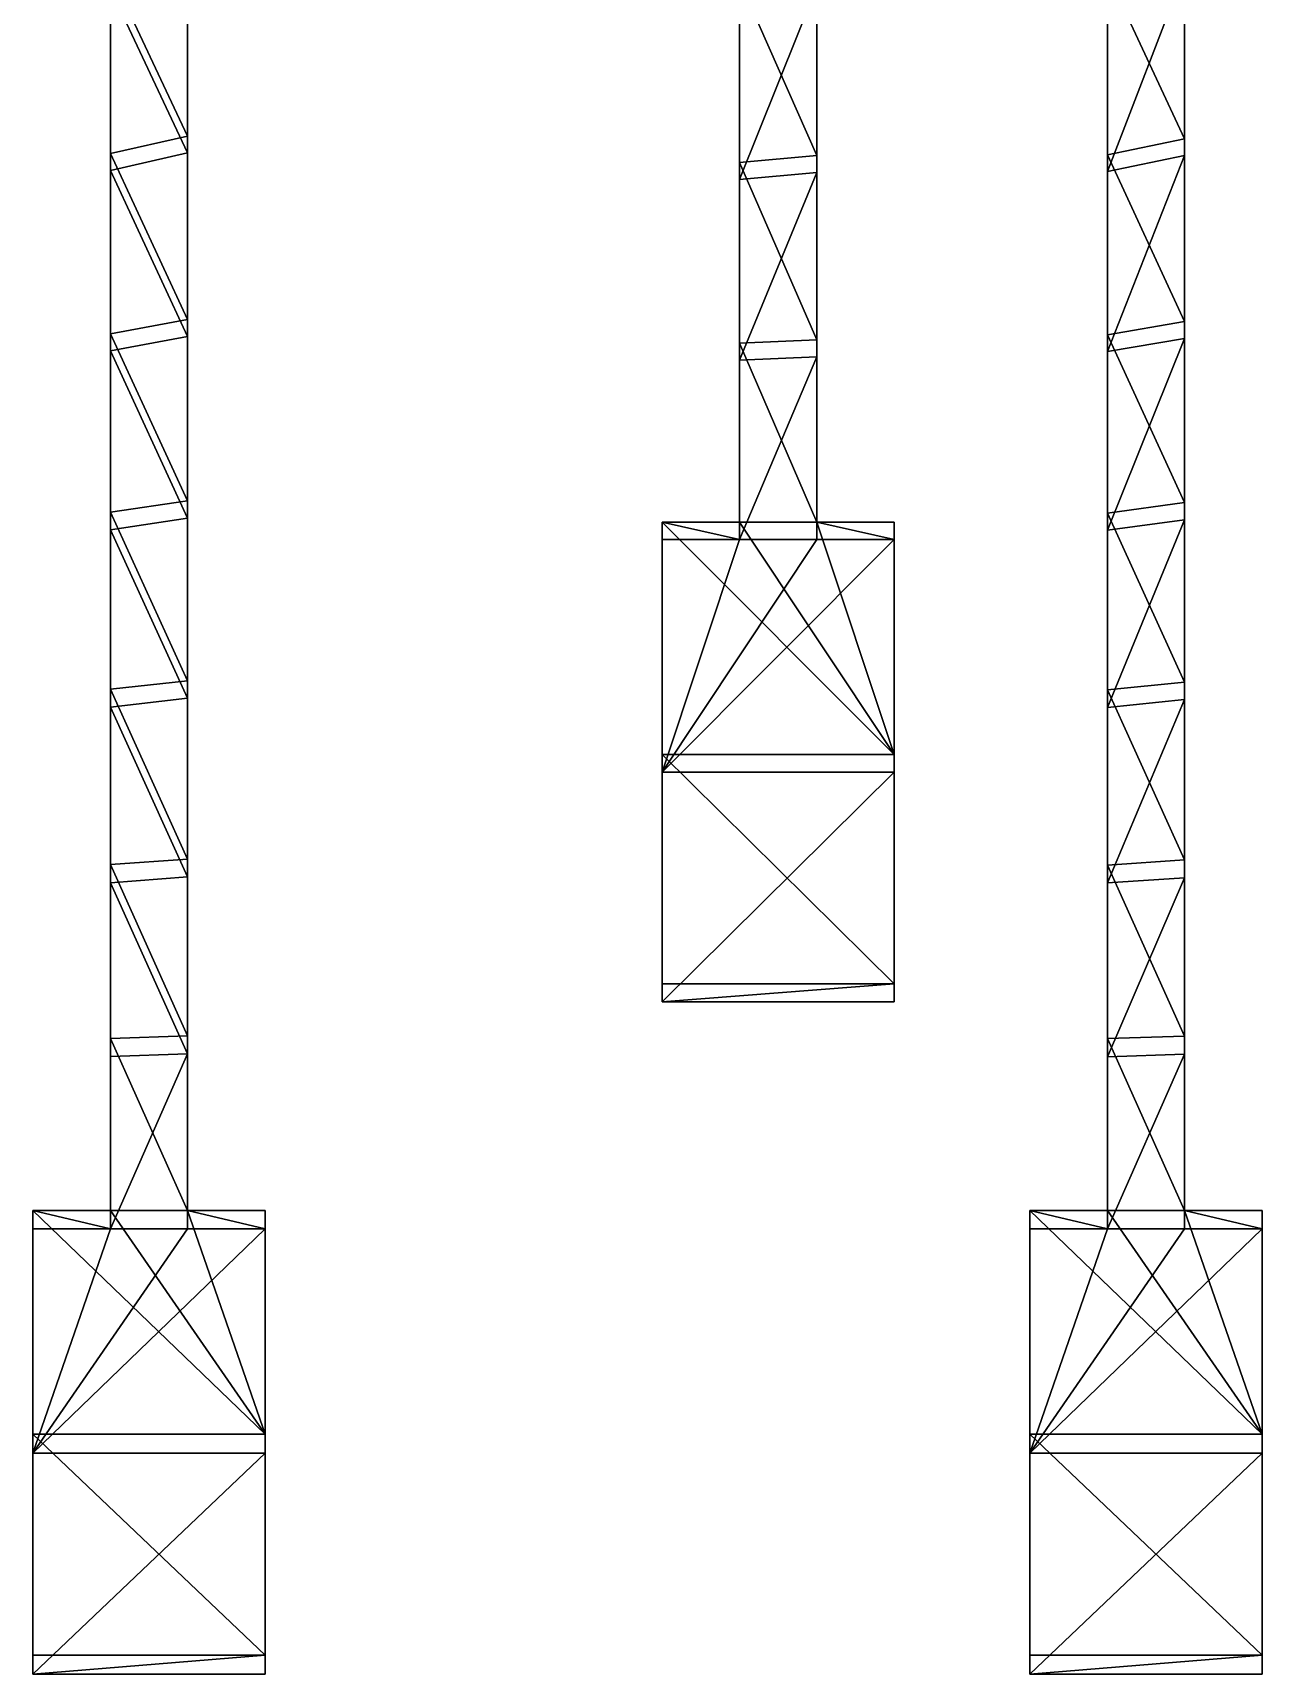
# Model space of a CAD drawing. Header units: inches. Extents: x -754 to 754, y 2181 to 6840.
# Drawn here: x -20 to 403, y 2181 to 2746 of the extents above; entities that cross this region are included whole.
import ezdxf

# ---------------------------------------------------------------- set-up
doc = ezdxf.new("R2010")
doc.units = ezdxf.units.IN
doc.header["$LTSCALE"] = 12.361043
doc.header["$MEASUREMENT"] = 0
for name, color, linetype in [('103', 7, 'CONTINUOUS'), ('104', 7, 'CONTINUOUS'), ('105', 7, 'CONTINUOUS'), ('106', 7, 'CONTINUOUS'), ('107', 7, 'CONTINUOUS'), ('108', 7, 'CONTINUOUS'), ('109', 7, 'CONTINUOUS'), ('110', 7, 'CONTINUOUS'), ('116', 7, 'CONTINUOUS'), ('117', 7, 'CONTINUOUS'), ('118', 7, 'CONTINUOUS'), ('119', 7, 'CONTINUOUS'), ('120', 7, 'CONTINUOUS'), ('121', 7, 'CONTINUOUS'), ('122', 7, 'CONTINUOUS'), ('123', 7, 'CONTINUOUS'), ('30', 7, 'CONTINUOUS'), ('31', 7, 'CONTINUOUS'), ('34', 7, 'CONTINUOUS'), ('35', 7, 'CONTINUOUS'), ('38', 7, 'CONTINUOUS'), ('39', 7, 'CONTINUOUS'), ('90', 7, 'CONTINUOUS'), ('91', 7, 'CONTINUOUS'), ('92', 7, 'CONTINUOUS'), ('93', 7, 'CONTINUOUS'), ('94', 7, 'CONTINUOUS'), ('95', 7, 'CONTINUOUS'), ('96', 7, 'CONTINUOUS'), ('97', 7, 'CONTINUOUS')]:
    doc.layers.add(name, color=color, linetype=linetype)

msp = doc.modelspace()

# ---------------------------------------------------------------- linework, layer by layer
at = {"layer": '103', "color": 7, "linetype": 'CONTINUOUS', "true_color": 0xa89b88}
for points in [[(223.3, 2758.33, 44618.76), (223.3, 2695.53, 44575.23), (249.9, 2762, 44621.27), (223.3, 2758.33, 44618.76)], [(223.3, 2695.53, 44575.23), (249.9, 2697.96, 44576.94), (249.9, 2762, 44621.27), (223.3, 2695.53, 44575.23)], [(223.3, 2695.53, 44575.23), (223.3, 2633.27, 44530.96), (249.9, 2697.96, 44576.94), (223.3, 2695.53, 44575.23)], [(223.3, 2633.27, 44530.96), (249.9, 2634.47, 44531.83), (249.9, 2697.96, 44576.94), (223.3, 2633.27, 44530.96)], [(223.3, 2633.27, 44530.96), (223.3, 2571.55, 44485.95), (249.9, 2634.47, 44531.83), (223.3, 2633.27, 44530.96)], [(223.3, 2571.55, 44485.95), (249.9, 2571.55, 44485.95), (249.9, 2634.47, 44531.83), (223.3, 2571.55, 44485.95)]]:
    msp.add_3dface(points, dxfattribs=at)
at = {"layer": '104', "color": 7, "linetype": 'CONTINUOUS', "true_color": 0xa89b88}
for points in [[(223.3, 2764.04, 44610.55), (223.3, 2701.33, 44567.09), (223.3, 2758.33, 44618.76), (223.3, 2764.04, 44610.55)], [(223.3, 2758.33, 44618.76), (223.3, 2701.33, 44567.09), (223.3, 2695.53, 44575.23), (223.3, 2758.33, 44618.76)], [(223.3, 2701.33, 44567.09), (223.3, 2639.14, 44522.87), (223.3, 2695.53, 44575.23), (223.3, 2701.33, 44567.09)], [(223.3, 2695.53, 44575.23), (223.3, 2639.14, 44522.87), (223.3, 2633.27, 44530.96), (223.3, 2695.53, 44575.23)], [(223.3, 2639.14, 44522.87), (223.3, 2577.49, 44477.9), (223.3, 2633.27, 44530.96), (223.3, 2639.14, 44522.87)], [(223.3, 2633.27, 44530.96), (223.3, 2577.49, 44477.9), (223.3, 2571.55, 44485.95), (223.3, 2633.27, 44530.96)]]:
    msp.add_3dface(points, dxfattribs=at)
at = {"layer": '105', "color": 7, "linetype": 'CONTINUOUS', "true_color": 0xa89b88}
for points in [[(249.9, 2703.76, 44568.79), (249.9, 2767.71, 44613.06), (249.9, 2762, 44621.27), (249.9, 2703.76, 44568.79)], [(249.9, 2697.96, 44576.94), (249.9, 2703.76, 44568.79), (249.9, 2762, 44621.27), (249.9, 2697.96, 44576.94)], [(249.9, 2640.35, 44523.73), (249.9, 2703.76, 44568.79), (249.9, 2697.96, 44576.94), (249.9, 2640.35, 44523.73)], [(249.9, 2634.47, 44531.83), (249.9, 2640.35, 44523.73), (249.9, 2697.96, 44576.94), (249.9, 2634.47, 44531.83)], [(249.9, 2577.49, 44477.9), (249.9, 2640.35, 44523.73), (249.9, 2571.55, 44485.95), (249.9, 2577.49, 44477.9)], [(249.9, 2571.55, 44485.95), (249.9, 2640.35, 44523.73), (249.9, 2634.47, 44531.83), (249.9, 2571.55, 44485.95)]]:
    msp.add_3dface(points, dxfattribs=at)
at = {"layer": '106', "color": 7, "linetype": 'CONTINUOUS', "true_color": 0xa89b88}
for points in [[(249.9, 2571.55, 44485.95), (223.3, 2571.55, 44485.95), (196.6, 2491.45, 44425.81), (249.9, 2571.55, 44485.95)], [(223.3, 2571.55, 44485.95), (196.6, 2571.55, 44485.95), (196.6, 2491.45, 44425.81), (223.3, 2571.55, 44485.95)], [(249.9, 2571.55, 44485.95), (196.6, 2491.45, 44425.81), (276.6, 2571.55, 44485.95), (249.9, 2571.55, 44485.95)], [(276.6, 2571.55, 44485.95), (196.6, 2491.45, 44425.81), (276.6, 2491.45, 44425.81), (276.6, 2571.55, 44485.95)], [(196.6, 2412.32, 44364.42), (276.6, 2412.32, 44364.42), (276.6, 2491.45, 44425.81), (196.6, 2412.32, 44364.42)], [(196.6, 2491.45, 44425.81), (196.6, 2412.32, 44364.42), (276.6, 2491.45, 44425.81), (196.6, 2491.45, 44425.81)]]:
    msp.add_3dface(points, dxfattribs=at)
at = {"layer": '107', "color": 7, "linetype": 'CONTINUOUS', "true_color": 0xa89b88}
for points in [[(196.6, 2418.51, 44356.57), (276.6, 2418.51, 44356.57), (196.6, 2412.32, 44364.42), (196.6, 2418.51, 44356.57)], [(196.6, 2412.32, 44364.42), (276.6, 2418.51, 44356.57), (276.6, 2412.32, 44364.42), (196.6, 2412.32, 44364.42)]]:
    msp.add_3dface(points, dxfattribs=at)
at = {"layer": '108', "color": 7, "linetype": 'CONTINUOUS', "true_color": 0xa89b88}
for points in [[(196.6, 2577.49, 44477.9), (196.6, 2497.52, 44417.86), (196.6, 2491.45, 44425.81), (196.6, 2577.49, 44477.9)], [(196.6, 2571.55, 44485.95), (196.6, 2577.49, 44477.9), (196.6, 2491.45, 44425.81), (196.6, 2571.55, 44485.95)], [(196.6, 2497.52, 44417.86), (196.6, 2418.51, 44356.57), (196.6, 2491.45, 44425.81), (196.6, 2497.52, 44417.86)], [(196.6, 2418.51, 44356.57), (196.6, 2412.32, 44364.42), (196.6, 2491.45, 44425.81), (196.6, 2418.51, 44356.57)]]:
    msp.add_3dface(points, dxfattribs=at)
at = {"layer": '109', "color": 7, "linetype": 'CONTINUOUS', "true_color": 0xa89b88}
for points in [[(223.3, 2571.55, 44485.95), (223.3, 2577.49, 44477.9), (196.6, 2577.49, 44477.9), (223.3, 2571.55, 44485.95)], [(223.3, 2571.55, 44485.95), (196.6, 2577.49, 44477.9), (196.6, 2571.55, 44485.95), (223.3, 2571.55, 44485.95)], [(249.9, 2577.49, 44477.9), (249.9, 2571.55, 44485.95), (276.6, 2571.55, 44485.95), (249.9, 2577.49, 44477.9)], [(276.6, 2577.49, 44477.9), (249.9, 2577.49, 44477.9), (276.6, 2571.55, 44485.95), (276.6, 2577.49, 44477.9)]]:
    msp.add_3dface(points, dxfattribs=at)
at = {"layer": '110', "color": 7, "linetype": 'CONTINUOUS', "true_color": 0xa89b88}
for points in [[(276.6, 2497.52, 44417.86), (276.6, 2577.49, 44477.9), (276.6, 2491.45, 44425.81), (276.6, 2497.52, 44417.86)], [(276.6, 2577.49, 44477.9), (276.6, 2571.55, 44485.95), (276.6, 2491.45, 44425.81), (276.6, 2577.49, 44477.9)], [(276.6, 2418.51, 44356.57), (276.6, 2497.52, 44417.86), (276.6, 2412.32, 44364.42), (276.6, 2418.51, 44356.57)], [(276.6, 2412.32, 44364.42), (276.6, 2497.52, 44417.86), (276.6, 2491.45, 44425.81), (276.6, 2412.32, 44364.42)]]:
    msp.add_3dface(points, dxfattribs=at)
at = {"layer": '116', "color": 7, "linetype": 'CONTINUOUS', "true_color": 0xa89b88}
for points in [[(6.6, 2761.23, 44620.75), (33.2, 2704.66, 44581.63), (33.2, 2768.34, 44625.6), (6.6, 2761.23, 44620.75)], [(6.6, 2761.23, 44620.75), (6.6, 2698.6, 44577.39), (33.2, 2704.66, 44581.63), (6.6, 2761.23, 44620.75)], [(6.6, 2698.6, 44577.39), (33.2, 2641.51, 44536.89), (33.2, 2704.66, 44581.63), (6.6, 2698.6, 44577.39)], [(6.6, 2698.6, 44577.39), (6.6, 2636.49, 44533.28), (33.2, 2641.51, 44536.89), (6.6, 2698.6, 44577.39)], [(6.6, 2636.49, 44533.28), (33.2, 2578.92, 44491.38), (33.2, 2641.51, 44536.89), (6.6, 2636.49, 44533.28)], [(6.6, 2636.49, 44533.28), (6.6, 2574.91, 44488.43), (33.2, 2578.92, 44491.38), (6.6, 2636.49, 44533.28)], [(6.6, 2574.91, 44488.43), (33.2, 2516.87, 44445.11), (33.2, 2578.92, 44491.38), (6.6, 2574.91, 44488.43)], [(6.6, 2574.91, 44488.43), (6.6, 2513.87, 44442.84), (33.2, 2516.87, 44445.11), (6.6, 2574.91, 44488.43)], [(6.6, 2513.87, 44442.84), (33.2, 2455.39, 44398.08), (33.2, 2516.87, 44445.11), (6.6, 2513.87, 44442.84)], [(6.6, 2513.87, 44442.84), (6.6, 2453.39, 44396.53), (33.2, 2455.39, 44398.08), (6.6, 2513.87, 44442.84)], [(6.6, 2453.39, 44396.53), (33.2, 2394.48, 44350.31), (33.2, 2455.39, 44398.08), (6.6, 2453.39, 44396.53)], [(6.6, 2453.39, 44396.53), (6.6, 2393.48, 44349.52), (33.2, 2394.48, 44350.31), (6.6, 2453.39, 44396.53)], [(6.6, 2393.48, 44349.52), (6.6, 2334.16, 44301.79), (33.2, 2394.48, 44350.31), (6.6, 2393.48, 44349.52)], [(6.6, 2334.16, 44301.79), (33.2, 2334.16, 44301.79), (33.2, 2394.48, 44350.31), (6.6, 2334.16, 44301.79)]]:
    msp.add_3dface(points, dxfattribs=at)
at = {"layer": '117', "color": 7, "linetype": 'CONTINUOUS', "true_color": 0xa89b88}
for points in [[(6.6, 2766.96, 44612.56), (6.6, 2704.43, 44569.27), (6.6, 2761.23, 44620.75), (6.6, 2766.96, 44612.56)], [(6.6, 2761.23, 44620.75), (6.6, 2704.43, 44569.27), (6.6, 2698.6, 44577.39), (6.6, 2761.23, 44620.75)], [(6.6, 2704.43, 44569.27), (6.6, 2642.42, 44525.23), (6.6, 2698.6, 44577.39), (6.6, 2704.43, 44569.27)], [(6.6, 2698.6, 44577.39), (6.6, 2642.42, 44525.23), (6.6, 2636.49, 44533.28), (6.6, 2698.6, 44577.39)], [(6.6, 2642.42, 44525.23), (6.6, 2580.94, 44480.45), (6.6, 2636.49, 44533.28), (6.6, 2642.42, 44525.23)], [(6.6, 2636.49, 44533.28), (6.6, 2580.94, 44480.45), (6.6, 2574.91, 44488.43), (6.6, 2636.49, 44533.28)], [(6.6, 2580.94, 44480.45), (6.6, 2520, 44434.94), (6.6, 2574.91, 44488.43), (6.6, 2580.94, 44480.45)], [(6.6, 2574.91, 44488.43), (6.6, 2520, 44434.94), (6.6, 2513.87, 44442.84), (6.6, 2574.91, 44488.43)], [(6.6, 2520, 44434.94), (6.6, 2459.6, 44388.69), (6.6, 2513.87, 44442.84), (6.6, 2520, 44434.94)], [(6.6, 2513.87, 44442.84), (6.6, 2459.6, 44388.69), (6.6, 2453.39, 44396.53), (6.6, 2513.87, 44442.84)], [(6.6, 2459.6, 44388.69), (6.6, 2399.75, 44341.72), (6.6, 2453.39, 44396.53), (6.6, 2459.6, 44388.69)], [(6.6, 2453.39, 44396.53), (6.6, 2399.75, 44341.72), (6.6, 2393.48, 44349.52), (6.6, 2453.39, 44396.53)], [(6.6, 2399.75, 44341.72), (6.6, 2340.47, 44294.04), (6.6, 2393.48, 44349.52), (6.6, 2399.75, 44341.72)], [(6.6, 2393.48, 44349.52), (6.6, 2340.47, 44294.04), (6.6, 2334.16, 44301.79), (6.6, 2393.48, 44349.52)]]:
    msp.add_3dface(points, dxfattribs=at)
at = {"layer": '118', "color": 7, "linetype": 'CONTINUOUS', "true_color": 0xa89b88}
for points in [[(33.2, 2710.4, 44573.45), (33.2, 2773.98, 44617.35), (33.2, 2768.34, 44625.6), (33.2, 2710.4, 44573.45)], [(33.2, 2704.66, 44581.63), (33.2, 2710.4, 44573.45), (33.2, 2768.34, 44625.6), (33.2, 2704.66, 44581.63)], [(33.2, 2647.35, 44528.77), (33.2, 2710.4, 44573.45), (33.2, 2704.66, 44581.63), (33.2, 2647.35, 44528.77)], [(33.2, 2641.51, 44536.89), (33.2, 2647.35, 44528.77), (33.2, 2704.66, 44581.63), (33.2, 2641.51, 44536.89)], [(33.2, 2584.85, 44483.33), (33.2, 2647.35, 44528.77), (33.2, 2641.51, 44536.89), (33.2, 2584.85, 44483.33)], [(33.2, 2578.92, 44491.38), (33.2, 2584.85, 44483.33), (33.2, 2641.51, 44536.89), (33.2, 2578.92, 44491.38)], [(33.2, 2522.9, 44437.14), (33.2, 2584.85, 44483.33), (33.2, 2578.92, 44491.38), (33.2, 2522.9, 44437.14)], [(33.2, 2516.87, 44445.11), (33.2, 2522.9, 44437.14), (33.2, 2578.92, 44491.38), (33.2, 2516.87, 44445.11)], [(33.2, 2461.52, 44390.18), (33.2, 2522.9, 44437.14), (33.2, 2516.87, 44445.11), (33.2, 2461.52, 44390.18)], [(33.2, 2455.39, 44398.08), (33.2, 2461.52, 44390.18), (33.2, 2516.87, 44445.11), (33.2, 2455.39, 44398.08)], [(33.2, 2400.7, 44342.48), (33.2, 2461.52, 44390.18), (33.2, 2455.39, 44398.08), (33.2, 2400.7, 44342.48)], [(33.2, 2394.48, 44350.31), (33.2, 2400.7, 44342.48), (33.2, 2455.39, 44398.08), (33.2, 2394.48, 44350.31)], [(33.2, 2340.47, 44294.04), (33.2, 2400.7, 44342.48), (33.2, 2334.16, 44301.79), (33.2, 2340.47, 44294.04)], [(33.2, 2334.16, 44301.79), (33.2, 2400.7, 44342.48), (33.2, 2394.48, 44350.31), (33.2, 2334.16, 44301.79)]]:
    msp.add_3dface(points, dxfattribs=at)
at = {"layer": '119', "color": 7, "linetype": 'CONTINUOUS', "true_color": 0xa89b88}
for points in [[(33.2, 2334.16, 44301.79), (6.6, 2334.16, 44301.79), (-20.1, 2256.99, 44237.94), (33.2, 2334.16, 44301.79)], [(6.6, 2334.16, 44301.79), (-20.1, 2334.16, 44301.79), (-20.1, 2256.99, 44237.94), (6.6, 2334.16, 44301.79)], [(33.2, 2334.16, 44301.79), (-20.1, 2256.99, 44237.94), (59.9, 2334.16, 44301.79), (33.2, 2334.16, 44301.79)], [(59.9, 2334.16, 44301.79), (-20.1, 2256.99, 44237.94), (59.9, 2256.99, 44237.94), (59.9, 2334.16, 44301.79)], [(-20.1, 2180.84, 44172.89), (59.9, 2180.84, 44172.89), (59.9, 2256.99, 44237.94), (-20.1, 2180.84, 44172.89)], [(-20.1, 2256.99, 44237.94), (-20.1, 2180.84, 44172.89), (59.9, 2256.99, 44237.94), (-20.1, 2256.99, 44237.94)]]:
    msp.add_3dface(points, dxfattribs=at)
at = {"layer": '120', "color": 7, "linetype": 'CONTINUOUS', "true_color": 0xa89b88}
for points in [[(-20.1, 2187.4, 44165.33), (59.9, 2187.4, 44165.33), (-20.1, 2180.84, 44172.89), (-20.1, 2187.4, 44165.33)], [(-20.1, 2180.84, 44172.89), (59.9, 2187.4, 44165.33), (59.9, 2180.84, 44172.89), (-20.1, 2180.84, 44172.89)]]:
    msp.add_3dface(points, dxfattribs=at)
at = {"layer": '121', "color": 7, "linetype": 'CONTINUOUS', "true_color": 0xa89b88}
for points in [[(-20.1, 2340.47, 44294.04), (-20.1, 2263.43, 44230.29), (-20.1, 2256.99, 44237.94), (-20.1, 2340.47, 44294.04)], [(-20.1, 2334.16, 44301.79), (-20.1, 2340.47, 44294.04), (-20.1, 2256.99, 44237.94), (-20.1, 2334.16, 44301.79)], [(-20.1, 2263.43, 44230.29), (-20.1, 2187.4, 44165.33), (-20.1, 2256.99, 44237.94), (-20.1, 2263.43, 44230.29)], [(-20.1, 2187.4, 44165.33), (-20.1, 2180.84, 44172.89), (-20.1, 2256.99, 44237.94), (-20.1, 2187.4, 44165.33)]]:
    msp.add_3dface(points, dxfattribs=at)
at = {"layer": '122', "color": 7, "linetype": 'CONTINUOUS', "true_color": 0xa89b88}
for points in [[(6.6, 2334.16, 44301.79), (6.6, 2340.47, 44294.04), (-20.1, 2340.47, 44294.04), (6.6, 2334.16, 44301.79)], [(6.6, 2334.16, 44301.79), (-20.1, 2340.47, 44294.04), (-20.1, 2334.16, 44301.79), (6.6, 2334.16, 44301.79)], [(33.2, 2340.47, 44294.04), (33.2, 2334.16, 44301.79), (59.9, 2334.16, 44301.79), (33.2, 2340.47, 44294.04)], [(59.9, 2340.47, 44294.04), (33.2, 2340.47, 44294.04), (59.9, 2334.16, 44301.79), (59.9, 2340.47, 44294.04)]]:
    msp.add_3dface(points, dxfattribs=at)
at = {"layer": '123', "color": 7, "linetype": 'CONTINUOUS', "true_color": 0xa89b88}
for points in [[(59.9, 2263.43, 44230.29), (59.9, 2340.47, 44294.04), (59.9, 2256.99, 44237.94), (59.9, 2263.43, 44230.29)], [(59.9, 2340.47, 44294.04), (59.9, 2334.16, 44301.79), (59.9, 2256.99, 44237.94), (59.9, 2340.47, 44294.04)], [(59.9, 2187.4, 44165.33), (59.9, 2263.43, 44230.29), (59.9, 2180.84, 44172.89), (59.9, 2187.4, 44165.33)], [(59.9, 2180.84, 44172.89), (59.9, 2263.43, 44230.29), (59.9, 2256.99, 44237.94), (59.9, 2180.84, 44172.89)]]:
    msp.add_3dface(points, dxfattribs=at)
at = {"layer": '30', "color": 7, "linetype": 'CONTINUOUS', "true_color": 0xa89b88}
for points in [[(376.6, 2709.48, 44572.81), (350, 2766.47, 44612.22), (376.6, 2772.9, 44616.62), (376.6, 2709.48, 44572.81)], [(350, 2704.01, 44568.98), (350, 2766.47, 44612.22), (376.6, 2709.48, 44572.81), (350, 2704.01, 44568.98)], [(376.6, 2646.6, 44528.23), (350, 2704.01, 44568.98), (376.6, 2709.48, 44572.81), (376.6, 2646.6, 44528.23)], [(350, 2642.08, 44524.99), (350, 2704.01, 44568.98), (376.6, 2646.6, 44528.23), (350, 2642.08, 44524.99)], [(376.6, 2584.25, 44482.9), (350, 2642.08, 44524.99), (376.6, 2646.6, 44528.23), (376.6, 2584.25, 44482.9)], [(350, 2580.67, 44480.25), (350, 2642.08, 44524.99), (376.6, 2584.25, 44482.9), (350, 2580.67, 44480.25)], [(376.6, 2522.46, 44436.8), (350, 2580.67, 44480.25), (376.6, 2584.25, 44482.9), (376.6, 2522.46, 44436.8)], [(350, 2519.8, 44434.79), (350, 2580.67, 44480.25), (376.6, 2522.46, 44436.8), (350, 2519.8, 44434.79)], [(376.6, 2461.23, 44389.96), (350, 2519.8, 44434.79), (376.6, 2522.46, 44436.8), (376.6, 2461.23, 44389.96)], [(350, 2459.47, 44388.59), (350, 2519.8, 44434.79), (376.6, 2461.23, 44389.96), (350, 2459.47, 44388.59)], [(376.6, 2400.56, 44342.37), (350, 2459.47, 44388.59), (376.6, 2461.23, 44389.96), (376.6, 2400.56, 44342.37)], [(350, 2399.69, 44341.67), (350, 2459.47, 44388.59), (376.6, 2400.56, 44342.37), (350, 2399.69, 44341.67)], [(376.6, 2340.47, 44294.04), (350, 2399.69, 44341.67), (376.6, 2400.56, 44342.37), (376.6, 2340.47, 44294.04)], [(350, 2340.47, 44294.04), (350, 2399.69, 44341.67), (376.6, 2340.47, 44294.04), (350, 2340.47, 44294.04)]]:
    msp.add_3dface(points, dxfattribs=at)
at = {"layer": '31', "color": 7, "linetype": 'CONTINUOUS', "true_color": 0xa89b88}
for points in [[(323.3, 2340.47, 44294.04), (350, 2340.47, 44294.04), (403.3, 2263.43, 44230.29), (323.3, 2340.47, 44294.04)], [(323.3, 2263.43, 44230.29), (323.3, 2340.47, 44294.04), (403.3, 2263.43, 44230.29), (323.3, 2263.43, 44230.29)], [(350, 2340.47, 44294.04), (376.6, 2340.47, 44294.04), (403.3, 2263.43, 44230.29), (350, 2340.47, 44294.04)], [(403.3, 2263.43, 44230.29), (376.6, 2340.47, 44294.04), (403.3, 2340.47, 44294.04), (403.3, 2263.43, 44230.29)], [(323.3, 2187.4, 44165.33), (323.3, 2263.43, 44230.29), (403.3, 2187.4, 44165.33), (323.3, 2187.4, 44165.33)], [(403.3, 2187.4, 44165.33), (323.3, 2263.43, 44230.29), (403.3, 2263.43, 44230.29), (403.3, 2187.4, 44165.33)]]:
    msp.add_3dface(points, dxfattribs=at)
at = {"layer": '34', "color": 7, "linetype": 'CONTINUOUS', "true_color": 0xa89b88}
for points in [[(249.9, 2703.76, 44568.79), (223.3, 2764.04, 44610.55), (249.9, 2767.71, 44613.06), (249.9, 2703.76, 44568.79)], [(223.3, 2701.33, 44567.09), (223.3, 2764.04, 44610.55), (249.9, 2703.76, 44568.79), (223.3, 2701.33, 44567.09)], [(249.9, 2640.35, 44523.73), (223.3, 2701.33, 44567.09), (249.9, 2703.76, 44568.79), (249.9, 2640.35, 44523.73)], [(223.3, 2639.14, 44522.87), (223.3, 2701.33, 44567.09), (249.9, 2640.35, 44523.73), (223.3, 2639.14, 44522.87)], [(249.9, 2577.49, 44477.9), (223.3, 2639.14, 44522.87), (249.9, 2640.35, 44523.73), (249.9, 2577.49, 44477.9)], [(223.3, 2577.49, 44477.9), (223.3, 2639.14, 44522.87), (249.9, 2577.49, 44477.9), (223.3, 2577.49, 44477.9)]]:
    msp.add_3dface(points, dxfattribs=at)
at = {"layer": '35', "color": 7, "linetype": 'CONTINUOUS', "true_color": 0xa89b88}
for points in [[(196.6, 2577.49, 44477.9), (223.3, 2577.49, 44477.9), (276.6, 2497.52, 44417.86), (196.6, 2577.49, 44477.9)], [(196.6, 2497.52, 44417.86), (196.6, 2577.49, 44477.9), (276.6, 2497.52, 44417.86), (196.6, 2497.52, 44417.86)], [(223.3, 2577.49, 44477.9), (249.9, 2577.49, 44477.9), (276.6, 2497.52, 44417.86), (223.3, 2577.49, 44477.9)], [(276.6, 2497.52, 44417.86), (249.9, 2577.49, 44477.9), (276.6, 2577.49, 44477.9), (276.6, 2497.52, 44417.86)], [(196.6, 2418.51, 44356.57), (196.6, 2497.52, 44417.86), (276.6, 2418.51, 44356.57), (196.6, 2418.51, 44356.57)], [(276.6, 2418.51, 44356.57), (196.6, 2497.52, 44417.86), (276.6, 2497.52, 44417.86), (276.6, 2418.51, 44356.57)]]:
    msp.add_3dface(points, dxfattribs=at)
at = {"layer": '38', "color": 7, "linetype": 'CONTINUOUS', "true_color": 0xa89b88}
for points in [[(33.2, 2710.4, 44573.45), (6.6, 2766.96, 44612.56), (33.2, 2773.98, 44617.35), (33.2, 2710.4, 44573.45)], [(6.6, 2704.43, 44569.27), (6.6, 2766.96, 44612.56), (33.2, 2710.4, 44573.45), (6.6, 2704.43, 44569.27)], [(33.2, 2647.35, 44528.77), (6.6, 2704.43, 44569.27), (33.2, 2710.4, 44573.45), (33.2, 2647.35, 44528.77)], [(6.6, 2642.42, 44525.23), (6.6, 2704.43, 44569.27), (33.2, 2647.35, 44528.77), (6.6, 2642.42, 44525.23)], [(33.2, 2584.85, 44483.33), (6.6, 2642.42, 44525.23), (33.2, 2647.35, 44528.77), (33.2, 2584.85, 44483.33)], [(6.6, 2580.94, 44480.45), (6.6, 2642.42, 44525.23), (33.2, 2584.85, 44483.33), (6.6, 2580.94, 44480.45)], [(33.2, 2522.9, 44437.14), (6.6, 2580.94, 44480.45), (33.2, 2584.85, 44483.33), (33.2, 2522.9, 44437.14)], [(6.6, 2520, 44434.94), (6.6, 2580.94, 44480.45), (33.2, 2522.9, 44437.14), (6.6, 2520, 44434.94)], [(33.2, 2461.52, 44390.18), (6.6, 2520, 44434.94), (33.2, 2522.9, 44437.14), (33.2, 2461.52, 44390.18)], [(6.6, 2459.6, 44388.69), (6.6, 2520, 44434.94), (33.2, 2461.52, 44390.18), (6.6, 2459.6, 44388.69)], [(33.2, 2400.7, 44342.48), (6.6, 2459.6, 44388.69), (33.2, 2461.52, 44390.18), (33.2, 2400.7, 44342.48)], [(6.6, 2399.75, 44341.72), (6.6, 2459.6, 44388.69), (33.2, 2400.7, 44342.48), (6.6, 2399.75, 44341.72)], [(33.2, 2340.47, 44294.04), (6.6, 2399.75, 44341.72), (33.2, 2400.7, 44342.48), (33.2, 2340.47, 44294.04)], [(6.6, 2340.47, 44294.04), (6.6, 2399.75, 44341.72), (33.2, 2340.47, 44294.04), (6.6, 2340.47, 44294.04)]]:
    msp.add_3dface(points, dxfattribs=at)
at = {"layer": '39', "color": 7, "linetype": 'CONTINUOUS', "true_color": 0xa89b88}
for points in [[(-20.1, 2340.47, 44294.04), (6.6, 2340.47, 44294.04), (59.9, 2263.43, 44230.29), (-20.1, 2340.47, 44294.04)], [(-20.1, 2263.43, 44230.29), (-20.1, 2340.47, 44294.04), (59.9, 2263.43, 44230.29), (-20.1, 2263.43, 44230.29)], [(6.6, 2340.47, 44294.04), (33.2, 2340.47, 44294.04), (59.9, 2263.43, 44230.29), (6.6, 2340.47, 44294.04)], [(59.9, 2263.43, 44230.29), (33.2, 2340.47, 44294.04), (59.9, 2340.47, 44294.04), (59.9, 2263.43, 44230.29)], [(-20.1, 2187.4, 44165.33), (-20.1, 2263.43, 44230.29), (59.9, 2187.4, 44165.33), (-20.1, 2187.4, 44165.33)], [(59.9, 2187.4, 44165.33), (-20.1, 2263.43, 44230.29), (59.9, 2263.43, 44230.29), (59.9, 2187.4, 44165.33)]]:
    msp.add_3dface(points, dxfattribs=at)
at = {"layer": '90', "color": 7, "linetype": 'CONTINUOUS', "true_color": 0xa89b88}
for points in [[(376.6, 2703.75, 44580.99), (376.6, 2767.26, 44624.86), (350, 2698.27, 44577.16), (376.6, 2703.75, 44580.99)], [(376.6, 2767.26, 44624.86), (350, 2760.82, 44620.47), (350, 2698.27, 44577.16), (376.6, 2767.26, 44624.86)], [(376.6, 2640.76, 44536.35), (376.6, 2703.75, 44580.99), (350, 2636.24, 44533.1), (376.6, 2640.76, 44536.35)], [(376.6, 2703.75, 44580.99), (350, 2698.27, 44577.16), (350, 2636.24, 44533.1), (376.6, 2703.75, 44580.99)], [(376.6, 2578.32, 44490.94), (376.6, 2640.76, 44536.35), (350, 2574.74, 44488.3), (376.6, 2578.32, 44490.94)], [(376.6, 2640.76, 44536.35), (350, 2636.24, 44533.1), (350, 2574.74, 44488.3), (376.6, 2640.76, 44536.35)], [(376.6, 2516.43, 44444.77), (376.6, 2578.32, 44490.94), (350, 2513.76, 44442.76), (376.6, 2516.43, 44444.77)], [(376.6, 2578.32, 44490.94), (350, 2574.74, 44488.3), (350, 2513.76, 44442.76), (376.6, 2578.32, 44490.94)], [(376.6, 2455.09, 44397.85), (376.6, 2516.43, 44444.77), (350, 2453.33, 44396.49), (376.6, 2455.09, 44397.85)], [(376.6, 2516.43, 44444.77), (350, 2513.76, 44442.76), (350, 2453.33, 44396.49), (376.6, 2516.43, 44444.77)], [(376.6, 2394.33, 44350.19), (376.6, 2455.09, 44397.85), (350, 2393.46, 44349.5), (376.6, 2394.33, 44350.19)], [(376.6, 2455.09, 44397.85), (350, 2453.33, 44396.49), (350, 2393.46, 44349.5), (376.6, 2455.09, 44397.85)], [(376.6, 2334.16, 44301.79), (376.6, 2394.33, 44350.19), (350, 2334.16, 44301.79), (376.6, 2334.16, 44301.79)], [(376.6, 2394.33, 44350.19), (350, 2393.46, 44349.5), (350, 2334.16, 44301.79), (376.6, 2394.33, 44350.19)]]:
    msp.add_3dface(points, dxfattribs=at)
at = {"layer": '91', "color": 7, "linetype": 'CONTINUOUS', "true_color": 0xa89b88}
for points in [[(376.6, 2709.48, 44572.81), (376.6, 2772.9, 44616.62), (376.6, 2767.26, 44624.86), (376.6, 2709.48, 44572.81)], [(376.6, 2703.75, 44580.99), (376.6, 2709.48, 44572.81), (376.6, 2767.26, 44624.86), (376.6, 2703.75, 44580.99)], [(376.6, 2646.6, 44528.23), (376.6, 2709.48, 44572.81), (376.6, 2703.75, 44580.99), (376.6, 2646.6, 44528.23)], [(376.6, 2640.76, 44536.35), (376.6, 2646.6, 44528.23), (376.6, 2703.75, 44580.99), (376.6, 2640.76, 44536.35)], [(376.6, 2584.25, 44482.9), (376.6, 2646.6, 44528.23), (376.6, 2640.76, 44536.35), (376.6, 2584.25, 44482.9)], [(376.6, 2578.32, 44490.94), (376.6, 2584.25, 44482.9), (376.6, 2640.76, 44536.35), (376.6, 2578.32, 44490.94)], [(376.6, 2522.46, 44436.8), (376.6, 2584.25, 44482.9), (376.6, 2578.32, 44490.94), (376.6, 2522.46, 44436.8)], [(376.6, 2516.43, 44444.77), (376.6, 2522.46, 44436.8), (376.6, 2578.32, 44490.94), (376.6, 2516.43, 44444.77)], [(376.6, 2461.23, 44389.96), (376.6, 2522.46, 44436.8), (376.6, 2516.43, 44444.77), (376.6, 2461.23, 44389.96)], [(376.6, 2455.09, 44397.85), (376.6, 2461.23, 44389.96), (376.6, 2516.43, 44444.77), (376.6, 2455.09, 44397.85)], [(376.6, 2400.56, 44342.37), (376.6, 2461.23, 44389.96), (376.6, 2455.09, 44397.85), (376.6, 2400.56, 44342.37)], [(376.6, 2394.33, 44350.19), (376.6, 2400.56, 44342.37), (376.6, 2455.09, 44397.85), (376.6, 2394.33, 44350.19)], [(376.6, 2340.47, 44294.04), (376.6, 2400.56, 44342.37), (376.6, 2334.16, 44301.79), (376.6, 2340.47, 44294.04)], [(376.6, 2334.16, 44301.79), (376.6, 2400.56, 44342.37), (376.6, 2394.33, 44350.19), (376.6, 2334.16, 44301.79)]]:
    msp.add_3dface(points, dxfattribs=at)
at = {"layer": '92', "color": 7, "linetype": 'CONTINUOUS', "true_color": 0xa89b88}
for points in [[(350, 2766.47, 44612.22), (350, 2704.01, 44568.98), (350, 2760.82, 44620.47), (350, 2766.47, 44612.22)], [(350, 2760.82, 44620.47), (350, 2704.01, 44568.98), (350, 2698.27, 44577.16), (350, 2760.82, 44620.47)], [(350, 2704.01, 44568.98), (350, 2642.08, 44524.99), (350, 2698.27, 44577.16), (350, 2704.01, 44568.98)], [(350, 2698.27, 44577.16), (350, 2642.08, 44524.99), (350, 2636.24, 44533.1), (350, 2698.27, 44577.16)], [(350, 2642.08, 44524.99), (350, 2580.67, 44480.25), (350, 2636.24, 44533.1), (350, 2642.08, 44524.99)], [(350, 2636.24, 44533.1), (350, 2580.67, 44480.25), (350, 2574.74, 44488.3), (350, 2636.24, 44533.1)], [(350, 2580.67, 44480.25), (350, 2519.8, 44434.79), (350, 2574.74, 44488.3), (350, 2580.67, 44480.25)], [(350, 2574.74, 44488.3), (350, 2519.8, 44434.79), (350, 2513.76, 44442.76), (350, 2574.74, 44488.3)], [(350, 2519.8, 44434.79), (350, 2459.47, 44388.59), (350, 2513.76, 44442.76), (350, 2519.8, 44434.79)], [(350, 2513.76, 44442.76), (350, 2459.47, 44388.59), (350, 2453.33, 44396.49), (350, 2513.76, 44442.76)], [(350, 2459.47, 44388.59), (350, 2399.69, 44341.67), (350, 2453.33, 44396.49), (350, 2459.47, 44388.59)], [(350, 2453.33, 44396.49), (350, 2399.69, 44341.67), (350, 2393.46, 44349.5), (350, 2453.33, 44396.49)], [(350, 2399.69, 44341.67), (350, 2340.47, 44294.04), (350, 2393.46, 44349.5), (350, 2399.69, 44341.67)], [(350, 2393.46, 44349.5), (350, 2340.47, 44294.04), (350, 2334.16, 44301.79), (350, 2393.46, 44349.5)]]:
    msp.add_3dface(points, dxfattribs=at)
at = {"layer": '93', "color": 7, "linetype": 'CONTINUOUS', "true_color": 0xa89b88}
for points in [[(376.6, 2334.16, 44301.79), (350, 2334.16, 44301.79), (323.3, 2256.99, 44237.94), (376.6, 2334.16, 44301.79)], [(376.6, 2334.16, 44301.79), (323.3, 2256.99, 44237.94), (403.3, 2334.16, 44301.79), (376.6, 2334.16, 44301.79)], [(350, 2334.16, 44301.79), (323.3, 2334.16, 44301.79), (323.3, 2256.99, 44237.94), (350, 2334.16, 44301.79)], [(403.3, 2334.16, 44301.79), (323.3, 2256.99, 44237.94), (403.3, 2256.99, 44237.94), (403.3, 2334.16, 44301.79)], [(323.3, 2180.84, 44172.89), (403.3, 2180.84, 44172.89), (403.3, 2256.99, 44237.94), (323.3, 2180.84, 44172.89)], [(323.3, 2256.99, 44237.94), (323.3, 2180.84, 44172.89), (403.3, 2256.99, 44237.94), (323.3, 2256.99, 44237.94)]]:
    msp.add_3dface(points, dxfattribs=at)
at = {"layer": '94', "color": 7, "linetype": 'CONTINUOUS', "true_color": 0xa89b88}
for points in [[(323.3, 2187.4, 44165.33), (403.3, 2187.4, 44165.33), (323.3, 2180.84, 44172.89), (323.3, 2187.4, 44165.33)], [(323.3, 2180.84, 44172.89), (403.3, 2187.4, 44165.33), (403.3, 2180.84, 44172.89), (323.3, 2180.84, 44172.89)]]:
    msp.add_3dface(points, dxfattribs=at)
at = {"layer": '95', "color": 7, "linetype": 'CONTINUOUS', "true_color": 0xa89b88}
for points in [[(323.3, 2340.47, 44294.04), (323.3, 2263.43, 44230.29), (323.3, 2256.99, 44237.94), (323.3, 2340.47, 44294.04)], [(323.3, 2334.16, 44301.79), (323.3, 2340.47, 44294.04), (323.3, 2256.99, 44237.94), (323.3, 2334.16, 44301.79)], [(323.3, 2263.43, 44230.29), (323.3, 2187.4, 44165.33), (323.3, 2256.99, 44237.94), (323.3, 2263.43, 44230.29)], [(323.3, 2187.4, 44165.33), (323.3, 2180.84, 44172.89), (323.3, 2256.99, 44237.94), (323.3, 2187.4, 44165.33)]]:
    msp.add_3dface(points, dxfattribs=at)
at = {"layer": '96', "color": 7, "linetype": 'CONTINUOUS', "true_color": 0xa89b88}
for points in [[(350, 2334.16, 44301.79), (350, 2340.47, 44294.04), (323.3, 2340.47, 44294.04), (350, 2334.16, 44301.79)], [(350, 2334.16, 44301.79), (323.3, 2340.47, 44294.04), (323.3, 2334.16, 44301.79), (350, 2334.16, 44301.79)], [(376.6, 2340.47, 44294.04), (376.6, 2334.16, 44301.79), (403.3, 2334.16, 44301.79), (376.6, 2340.47, 44294.04)], [(403.3, 2340.47, 44294.04), (376.6, 2340.47, 44294.04), (403.3, 2334.16, 44301.79), (403.3, 2340.47, 44294.04)]]:
    msp.add_3dface(points, dxfattribs=at)
at = {"layer": '97', "color": 7, "linetype": 'CONTINUOUS', "true_color": 0xa89b88}
for points in [[(403.3, 2263.43, 44230.29), (403.3, 2340.47, 44294.04), (403.3, 2256.99, 44237.94), (403.3, 2263.43, 44230.29)], [(403.3, 2340.47, 44294.04), (403.3, 2334.16, 44301.79), (403.3, 2256.99, 44237.94), (403.3, 2340.47, 44294.04)], [(403.3, 2187.4, 44165.33), (403.3, 2263.43, 44230.29), (403.3, 2180.84, 44172.89), (403.3, 2187.4, 44165.33)], [(403.3, 2180.84, 44172.89), (403.3, 2263.43, 44230.29), (403.3, 2256.99, 44237.94), (403.3, 2180.84, 44172.89)]]:
    msp.add_3dface(points, dxfattribs=at)

doc.saveas('drawing.dxf')
